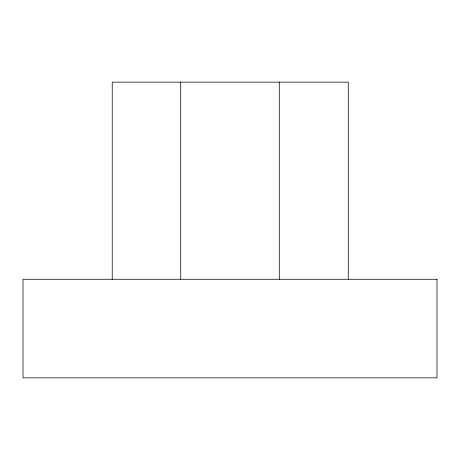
<?xml version="1.0" encoding="UTF-8"?>
<svg xmlns="http://www.w3.org/2000/svg" width="460" height="460" viewBox="0 0 460 460"><rect width="100%" height="100%" fill="white"/><g stroke="black" fill="none" stroke-linecap="round" stroke-linejoin="round"><path stroke-width="0.69" d="M348.283 279.283L348.283 82.145L112.228 82.145L112.228 279.283M279.283 82.145L279.283 279.283M180.717 82.145L180.717 279.283M437 279.283L23 279.283L23 377.855L437 377.855L437 279.283"/></g></svg>
